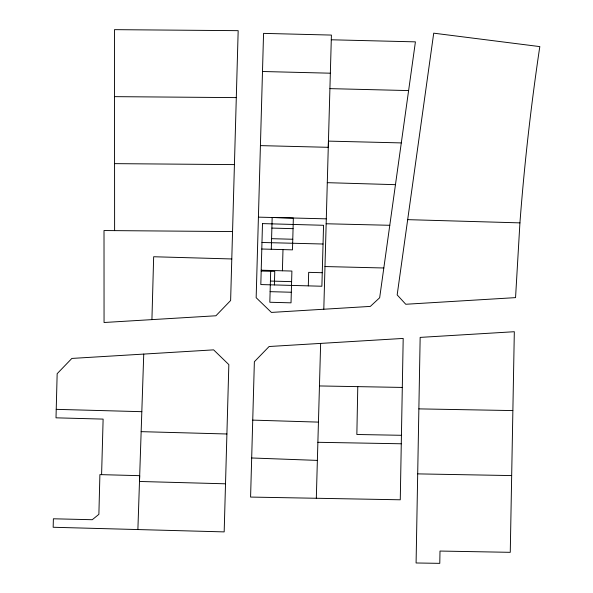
<?xml version="1.0" encoding="UTF-8"?>
<svg xmlns="http://www.w3.org/2000/svg" width="593" height="593" viewBox="0 0 593 593"><rect width="100%" height="100%" fill="white"/><g stroke="black" fill="none" stroke-linecap="round" stroke-linejoin="round"><path stroke-width="0.89" d="M417.694 473.881L420.155 337.395L514.324 331.717L510.262 552.328L439.999 551.053L439.784 563.35L416.086 562.979L417.694 473.881L511.64 475.579M357.779 386.621L356.853 434.491L401.431 435.299M401.276 443.779L400.268 499.788L250.587 497.075L254.367 361.737L269.118 346.512L403.196 338.425L401.276 443.779L317.878 442.296M225.533 483.806L139.503 481.472L139.696 475.668L99.898 474.608L98.883 514.331L92.271 519.72L53.385 518.786L53.162 527.266L224.176 531.891L228.839 364.613L213.621 349.863L71.872 358.424L57.158 373.694L56.009 417.828L103.123 419.103L101.596 474.652M151.927 319.627L153.661 256.747L231.781 258.956M331.279 39.783L415.419 41.858L379.661 297.753L370.336 306.403L271.409 312.422L256.161 297.693L263.559 33.378L331.413 35.076L328.27 147.316L260.431 145.619M270.704 270.467L269.83 302.252L291.022 302.838L291.897 271.053L261.209 270.208M271.29 249.275L272.165 217.483L293.357 218.068L292.482 249.861L261.795 249.016M274.396 284.929L274.767 271.409L261.187 271.038M282.401 270.786L282.987 249.594M308.308 285.863L308.679 272.343L322.258 272.721M316.314 498.276L320.643 343.406M323.8 309.242L328.44 141.119L401.298 142.906M137.887 529.556L143.743 354.088M519.928 222.872L515.554 297.627L405.76 304.261L397.169 294.906L433.72 33.171L539.838 46.61L539.341 49.708C530.839 107.177 524.301 164.936 519.928 222.872L407.68 219.647M114.531 96.644L236.296 97.615M114.568 163.638L234.428 164.609M232.552 231.566L104.012 230.544L104.057 322.503L215.911 315.772L230.625 300.51L238.171 30.666L114.486 29.65L114.612 230.633M319.449 385.947L402.306 387.429M418.866 408.881L512.812 410.578M262.491 71.501L330.353 73.198M329.916 88.631L408.614 90.581M258.429 217.149L326.283 218.839M326.143 223.761L389.786 225.288M261.973 242.485L323.052 244.012M324.957 266.546L383.819 267.984M56.224 409.348L141.823 411.683M141.156 431.652L226.904 433.987M271.876 228.083L293.068 228.668M271.579 238.675L292.772 239.261M270.415 281.06L291.608 281.645M270.126 291.66L291.319 292.245M327.284 182.674L395.464 184.668M252.737 420.118L318.448 422.112M251.684 457.981L317.374 460.398M262.491 223.605L260.816 284.558L321.888 286.241L323.563 225.288L262.491 223.605"/></g></svg>
